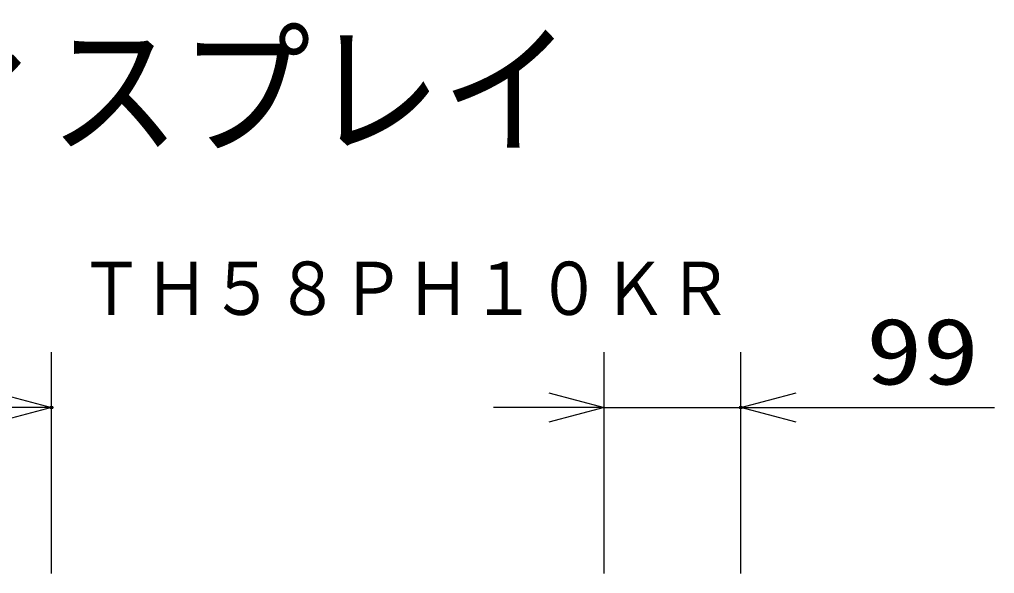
# Model space of a CAD drawing. Units: millimetres, scale not verified. Extents: x -63 to 63, y -57 to 57.
# Drawn here: x 20.1 to 55.36, y 37.36 to 57.39 of the extents above; entities that cross this region are included whole.
import ezdxf
from ezdxf.enums import TextEntityAlignment as Align

# ---------------------------------------------------------------- set-up
doc = ezdxf.new("R2010")
doc.units = ezdxf.units.MM
doc.header["$LTSCALE"] = 0.190236
doc.header["$PDMODE"] = 32
doc.header["$PDSIZE"] = 0.0951
for name, color, linetype in [('0-0_TOUROKU', 1, 'Continuous'), ('0-2_MOJI1', 2, 'Continuous'), ('0-3_WAKU', 7, 'Continuous')]:
    doc.layers.add(name, color=color, linetype=linetype)
doc.styles.add('ＭＳ ゴシック', font='')
doc.styles.get('ＭＳ ゴシック').set_extended_font_data('MS Gothic')

# ---------------------------------------------------------------- blocks, each defined once
blk = doc.blocks.new('_OPEN30')
at = {"layer": '0-3_WAKU'}
blk.add_line((0, 0), (-1, 0), dxfattribs=at)
blk.add_lwpolyline([(-1, 0.26795), (0, 0), (-1, -0.26795)], dxfattribs=at)

msp = doc.modelspace()

# ---------------------------------------------------------------- linework, layer by layer
at = {"layer": '0-2_MOJI1', "color": 3}
for p, q in [((21.2611, 37.3617), (21.2611, 45.3617)), ((41.2387, 37.3617), (41.2387, 45.3617)), ((46.1887, 37.3617), (46.1887, 45.3617)), ((39.2387, 43.3617), (37.2386, 43.3617)), ((41.2387, 43.3617), (46.1887, 43.3617)), ((48.1887, 43.3617), (55.3553, 43.3617))]:
    msp.add_line(p, q, dxfattribs=at)
at = {"layer": '0-3_WAKU'}
for p in [(21.2611, 43.3617), (46.1887, 43.3617)]:
    msp.add_point(p, dxfattribs=at)

# ---------------------------------------------------------------- block references
at = {"layer": '0-2_MOJI1', "xscale": 2, "yscale": 2}
for p in [(21.2611, 43.3617), (41.2387, 43.3617)]:
    msp.add_blockref('_OPEN30', p, dxfattribs=at)
at = {"layer": '0-2_MOJI1', "xscale": 2, "yscale": 2, "rotation": 180}
msp.add_blockref('_OPEN30', (46.1887, 43.3617), dxfattribs=at)

# ---------------------------------------------------------------- texts
at = {"layer": '0-0_TOUROKU', "style": 'ＭＳ ゴシック', "width": 0.9}
msp.add_text('ＴＨ５８ＰＨ１０ＫＲ', height=1.925, dxfattribs=at).set_placement((22.2465, 46.13), align=Align.BOTTOM_LEFT)
at = {"layer": '0-2_MOJI1', "style": 'ＭＳ ゴシック', "width": 0.9}
msp.add_text('ハイビジョンプラズマディスプレイ', height=3.848, dxfattribs=at).set_placement((-35.5001, 51.7599), align=Align.BOTTOM_LEFT)
at = {"layer": '0-2_MOJI1', "color": 3, "style": 'ＭＳ ゴシック', "width": 1.25}
msp.add_text('99', height=2.406, dxfattribs=at).set_placement((50.7051, 43.4713), align=Align.BOTTOM_LEFT)

doc.saveas('drawing.dxf')
